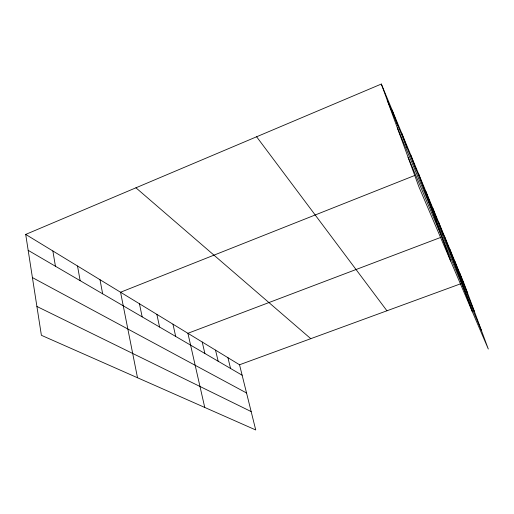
<?xml version="1.0" encoding="UTF-8"?>
<svg xmlns="http://www.w3.org/2000/svg" width="514" height="514" viewBox="0 0 514 514"><rect width="100%" height="100%" fill="white"/><g stroke="black" fill="none" stroke-linecap="round" stroke-linejoin="round"><path stroke-width="0.77" d="M25.7 234.416L239.537 364.767L255.728 429.961L41.39 335.301L25.7 234.416L381.33 84.039L463.718 282.661L488.3 349.019L418.846 186.666L381.33 84.039M414.888 175.409L120.559 292.235L137.501 377.751M440.639 237.436L187.912 333.297L204.745 407.448M239.537 364.767L460.762 283.747M36.905 306.466L251.166 411.585M32.414 277.586L246.547 392.979M28.174 250.331L242.133 375.22M135.927 187.803L310.771 338.675M256.614 136.769L386.946 310.784M408.084 157.226L481.361 330.29M397.335 127.832L474.345 311.349M387.222 100.166L467.656 293.295M459.4 272.247L463.455 283.195M454.761 261.061L458.938 272.356M449.763 249.02L454.074 260.675M444.372 236.016L472.27 311.548M438.712 222.369L443.299 234.808M432.57 207.572L437.318 220.442M425.9 191.484L430.809 204.81M418.614 173.925L450.669 261.054M410.635 154.688L415.897 169.016M401.852 133.505L407.313 148.392M392.131 110.086L397.804 125.57M227.933 357.686L230.555 368.461M215.52 350.124L218.167 361.233M202.214 342.009L204.887 353.478M172.974 324.186L175.679 336.432M156.866 314.369L159.578 327.032M139.448 303.755L142.16 316.862M99.992 279.7L102.659 293.809M77.524 266.001L80.152 280.67M52.871 250.973L55.435 266.246"/></g></svg>
